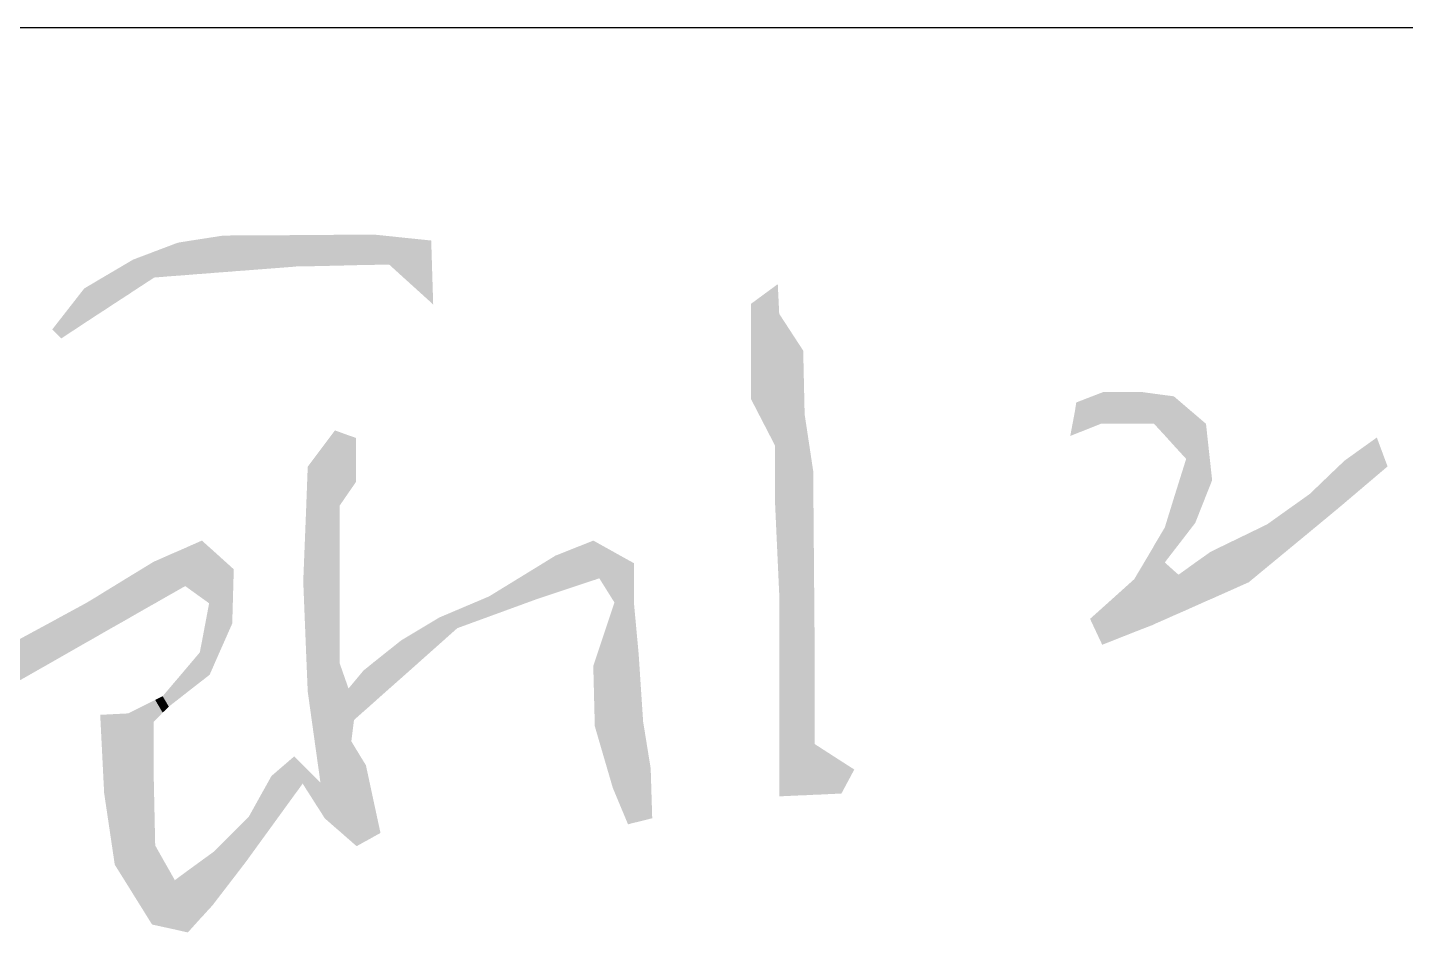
# Model space of a CAD drawing. Extents: x -2746917 to -971774, y -3334247 to -3250358.
# Drawn here: x -2028207 to -2027402, y -3307858 to -3307330 of the extents above; entities that cross this region are included whole.
import ezdxf

# ---------------------------------------------------------------- set-up
doc = ezdxf.new("R2010")
doc.units = 0
doc.header["$LTSCALE"] = 1000
doc.header["$MEASUREMENT"] = 0
doc.layers.get('0').update_dxf_attribs({"linetype": 'CONTINUOUS'})
doc.layers.add('HATCH', color=254, linetype='CONTINUOUS')
doc.layers.add('PUB_TITLE', color=4, linetype='CONTINUOUS')

# ---------------------------------------------------------------- blocks, each defined once
blk = doc.blocks.new('*U3516')
for points in [[(695859.7, -16096.7), (695863, -16128.9), (695863, -16096.2)], [(695863, -16096.2), (695863.8, -16128.8), (695863.8, -16096.1)], [(695863.8, -16096.1), (695872.1, -16128.2), (695872.1, -16094.8)], [(695872.1, -16094.8), (695880.4, -16127.6), (695880.4, -16094.7)], [(695880.4, -16094.7), (695881.8, -16127.4), (695881.8, -16094.7)], [(695881.8, -16094.7), (695894.5, -16126.5), (695894.5, -16094.6)], [(695894.5, -16094.6), (695895.5, -16126.4), (695895.5, -16094.6)], [(695895.5, -16094.6), (695916.2, -16124.8), (695916.2, -16094.5)], [(695916.2, -16094.5), (695935.7, -16123.3), (695935.7, -16094.4)], [(695935.7, -16094.4), (695936.9, -16123.2), (695936.9, -16094.3)], [(695936.9, -16094.3), (695938.8, -16123), (695938.8, -16094.3)], [(695938.8, -16094.3), (695944.7, -16122.9), (695944.7, -16094.3)], [(695944.7, -16094.3), (695945.2, -16122.9), (695945.2, -16094.3)], [(695945.2, -16094.3), (695947.9, -16122.8), (695947.9, -16094.3)], [(695947.9, -16094.3), (695949.3, -16122.8), (695949.3, -16094.3)], [(695949.3, -16094.3), (695956.2, -16122.7), (695956.2, -16094.2)], [(695956.2, -16094.2), (695960.9, -16122.6), (695960.9, -16094.2)], [(695960.9, -16094.2), (695964.8, -16122.5), (695964.8, -16094.2)], [(695964.8, -16094.2), (695974.1, -16122.3), (695974.1, -16094.1)], [(695974.1, -16094.1), (695978.3, -16122.2), (695978.3, -16094.1)], [(695978.3, -16094.1), (695986.5, -16122), (695986.5, -16094)], [(695986.5, -16094), (695989.1, -16122), (695989.1, -16094)], [(695989.1, -16094), (695991.5, -16121.9), (695991.5, -16094)], [(695991.5, -16094), (695993.4, -16121.9), (695993.4, -16094)], [(695993.4, -16094), (695993.9, -16121.8), (695993.9, -16094)], [(695993.9, -16094), (696000.3, -16121.7), (696000.3, -16093.9)], [(696000.3, -16093.9), (696002.4, -16121.7), (696002.4, -16093.9)], [(696002.4, -16093.9), (696009.9, -16121.5), (696009.9, -16093.9)], [(696023.6, -16121.2), (696023.6, -16095.3), (696034.8, -16131.4)], [(695810.1, -16109.1), (695816.9, -16132.5), (695816.9, -16106.5)], [(695816.9, -16106.5), (695822.5, -16132), (695822.5, -16104.4)], [(695822.5, -16104.4), (695828, -16131.6), (695828, -16102.3)], [(695828, -16102.3), (695831.1, -16131.4), (695831.1, -16101.2)], [(695831.1, -16101.2), (695837.5, -16130.9), (695837.5, -16100.2)], [(695837.5, -16100.2), (695839.9, -16130.7), (695839.9, -16099.8)], [(695839.9, -16099.8), (695850.8, -16129.8), (695850.8, -16098.1)], [(695850.8, -16098.1), (695852.8, -16129.7), (695852.8, -16097.8)], [(695852.8, -16097.8), (695859.3, -16129.2), (695859.3, -16096.8)], [(695859.3, -16096.8), (695859.7, -16129.2), (695859.7, -16096.7)], [(696034.8, -16131.4), (696034.8, -16096.5), (696062, -16156)], [(696062, -16156), (696062, -16099.3), (696063.8, -16157.7)], [(695773.2, -16126.6), (695785.4, -16148.7), (695785.4, -16119.4)], [(695785.4, -16119.4), (695790, -16145.6), (695790, -16116.7)], [(695790, -16116.7), (695807.2, -16134.4), (695807.2, -16110.2)], [(695807.2, -16110.2), (695808.7, -16133.4), (695808.7, -16109.6)], [(695808.7, -16109.6), (695809.2, -16133.1), (695809.2, -16109.4)], [(695809.2, -16109.4), (695810.1, -16133), (695810.1, -16109.1)], [(695759.9, -16134.4), (695763.5, -16163), (695763.5, -16132.3)], [(695763.5, -16132.3), (695773.2, -16156.6), (695773.2, -16126.6)], [(695724.3, -16170), (695745.3, -16174.9), (695745.3, -16143.1)], [(695745.3, -16143.1), (695748, -16173.1), (695748, -16141.5)], [(695748, -16141.5), (695759.9, -16165.3), (695759.9, -16134.4)], [(696353.7, -16157.2), (696375.7, -16286.3), (696375.7, -16141)], [(696375.7, -16141), (696378.3, -16393.5), (696378.3, -16139.1)], [(696375.7, -16336.7), (696375.7, -16141), (696378.3, -16393.5)], [(696378.3, -16393.5), (696378.3, -16139.1), (696379.6, -16421.9)], [(696353.7, -16243.7), (696353.7, -16157.2), (696375.7, -16286.3)], [(695716.1, -16180.5), (695724.3, -16188.7), (695724.3, -16170)], [(695724.3, -16188.7), (695724.3, -16170), (695745.3, -16174.9)], [(696649.4, -16255.5), (696650.7, -16275.5), (696650.7, -16247.1)], [(696650.7, -16247.1), (696663.3, -16270.5), (696663.3, -16242.2)], [(696663.3, -16242.2), (696673, -16266.6), (696673, -16238.5)], [(696673, -16238.5), (696674.4, -16266.6), (696674.4, -16237.9)], [(696674.4, -16237.9), (696675.8, -16266.6), (696675.8, -16237.4)], [(696721.7, -16266.6), (696721.7, -16239.1), (696731.5, -16277.2)], [(696731.5, -16277.2), (696731.5, -16240.4), (696739.8, -16286.4)], [(696739.8, -16286.4), (696739.8, -16241.5), (696744, -16291)], [(696744, -16291), (696744, -16245.1), (696751, -16298.6)], [(695964.8, -16285), (695974.1, -16634.8), (695974.1, -16272.6)], [(695974.1, -16634.8), (695974.1, -16272.6), (695978.3, -16638.4)], [(696895.8, -16300), (696925, -16313.8), (696925, -16279.1)], [(695949.3, -16305.7), (695956.2, -16560.5), (695956.2, -16296.5)], [(695956.2, -16296.5), (695960.9, -16594), (695960.9, -16290.3)], [(695956.2, -16560.5), (695956.2, -16296.5), (695960.9, -16594)], [(695960.9, -16290.3), (695964.8, -16626.6), (695964.8, -16285)], [(695960.9, -16620.4), (695960.9, -16290.3), (695964.8, -16626.6)], [(695964.8, -16626.6), (695964.8, -16285), (695974.1, -16634.8)], [(695947.9, -16342.9), (695949.3, -16510.9), (695949.3, -16305.7)], [(695949.3, -16510.9), (695949.3, -16305.7), (695956.2, -16560.5)], [(696744, -16320.9), (696751, -16367.8), (696751, -16298.6)], [(696863.8, -16330.6), (696888.8, -16344.5), (696888.8, -16306.6)], [(696888.8, -16306.6), (696895.8, -16338.6), (696895.8, -16300)], [(696739.8, -16334.3), (696744, -16376.9), (696744, -16320.9)], [(696731.5, -16361.2), (696739.8, -16382.3), (696739.8, -16334.3)], [(696824.8, -16358.4), (696863.8, -16365.2), (696863.8, -16330.6)], [(695945.2, -16410.4), (695947.9, -16477.4), (695947.9, -16342.9)], [(695947.9, -16477.4), (695947.9, -16342.9), (695949.3, -16510.9)], [(696808.1, -16366.5), (696824.8, -16397.4), (696824.8, -16358.4)], [(696721.7, -16377.7), (696731.5, -16445.2), (696731.5, -16361.2)], [(696774.7, -16382.7), (696808.1, -16411.2), (696808.1, -16366.5)], [(695822.5, -16386.4), (695828, -16420.1), (695828, -16384)], [(695828, -16384), (695831.1, -16418.3), (695831.1, -16382.7)], [(695831.1, -16382.7), (695837.5, -16414.7), (695837.5, -16379.9)], [(695837.5, -16379.9), (695839.9, -16416.4), (695839.9, -16378.8)], [(695837.5, -16414.7), (695837.5, -16379.9), (695839.9, -16416.4)], [(695839.9, -16378.8), (695850.8, -16424.3), (695850.8, -16374)], [(695839.9, -16416.4), (695839.9, -16378.8), (695850.8, -16424.3)], [(695850.8, -16374), (695852.8, -16425.7), (695852.8, -16373.2)], [(695850.8, -16424.3), (695850.8, -16374), (695852.8, -16425.7)], [(695852.8, -16425.7), (695852.8, -16373.2), (695859.3, -16430.4)], [(696175.4, -16386.9), (696209.9, -16409.4), (696209.9, -16373.2)], [(696215.4, -16407.6), (696215.4, -16376.2), (696227.8, -16427.4)], [(696227.8, -16427.4), (696227.8, -16383.1), (696229.2, -16429.6)], [(696229.2, -16602.4), (696229.2, -16383.9), (696241.6, -16632.1)], [(696709.2, -16399), (696720.4, -16450.2), (696720.4, -16380.1)], [(696720.4, -16380.1), (696721.7, -16449.5), (696721.7, -16377.7)], [(696769.1, -16386.4), (696773.3, -16426.7), (696773.3, -16383.4)], [(696773.3, -16383.4), (696774.7, -16426.1), (696774.7, -16382.7)], [(695790, -16403.9), (695807.2, -16431.9), (695807.2, -16393.4)], [(695807.2, -16393.4), (695808.7, -16431.1), (695808.7, -16392.5)], [(695808.7, -16392.5), (695809.2, -16430.8), (695809.2, -16392.2)], [(695809.2, -16392.2), (695810.1, -16430.3), (695810.1, -16391.9)], [(695810.1, -16391.9), (695816.9, -16426.4), (695816.9, -16388.9)], [(695816.9, -16388.9), (695822.5, -16423.2), (695822.5, -16386.4)], [(696114.8, -16424.1), (696157.5, -16426.9), (696157.5, -16397.9)], [(696157.5, -16397.9), (696175.4, -16420.9), (696175.4, -16386.9)], [(696175.4, -16420.9), (696175.4, -16386.9), (696209.9, -16409.4)], [(696751, -16399.3), (696759.3, -16432.9), (696759.3, -16393.3)], [(696759.3, -16393.3), (696769.1, -16428.5), (696769.1, -16386.4)], [(695773.2, -16414.2), (695785.4, -16444.4), (695785.4, -16406.7)], [(695785.4, -16406.7), (695790, -16441.7), (695790, -16403.9)], [(696675.8, -16433.4), (696703.6, -16456.7), (696703.6, -16408.4)], [(696703.6, -16408.4), (696709.2, -16454.5), (696709.2, -16399)], [(696744, -16404.3), (696751, -16436.6), (696751, -16399.3)], [(695748, -16429.6), (695759.9, -16458.9), (695759.9, -16422.4)], [(695759.9, -16422.4), (695763.5, -16456.8), (695763.5, -16420.1)], [(695763.5, -16420.1), (695773.2, -16451.3), (695773.2, -16414.2)], [(695724.3, -16442.5), (695745.3, -16467.2), (695745.3, -16431.1)], [(695745.3, -16431.1), (695748, -16465.7), (695748, -16429.6)], [(695852.8, -16464.9), (695859.3, -16496), (695859.3, -16430.4)], [(696085.8, -16436.4), (696114.8, -16442.5), (696114.8, -16424.1)], [(696114.8, -16442.5), (696114.8, -16424.1), (696157.5, -16426.9)], [(696215.4, -16471), (696227.8, -16599.1), (696227.8, -16433.8)], [(696227.8, -16433.8), (696229.2, -16602.4), (696229.2, -16429.6)], [(696227.8, -16599.1), (696227.8, -16433.8), (696229.2, -16602.4)], [(696673, -16435.9), (696674.4, -16468.2), (696674.4, -16434.6)], [(696674.4, -16434.6), (696675.8, -16467.7), (696675.8, -16433.4)], [(695618.4, -16499.9), (695716.1, -16483.9), (695716.1, -16447)], [(695716.1, -16447), (695724.3, -16479.2), (695724.3, -16442.5)], [(696034.8, -16464.1), (696062, -16474.3), (696062, -16447.8)], [(696062, -16447.8), (696063.8, -16472.7), (696063.8, -16446.7)], [(696063.8, -16446.7), (696069.3, -16467.8), (696069.3, -16443.4)], [(696069.3, -16443.4), (696085.8, -16453.1), (696085.8, -16436.4)], [(696085.8, -16453.1), (696085.8, -16436.4), (696114.8, -16442.5)], [(696663.3, -16444.6), (696673, -16465.3), (696673, -16435.9)], [(696673, -16465.3), (696673, -16435.9), (696674.4, -16468.2)], [(695850.8, -16475.2), (695852.8, -16501.1), (695852.8, -16464.9)], [(696015.7, -16479.3), (696023.6, -16508.4), (696023.6, -16473)], [(696023.6, -16473), (696034.8, -16498.5), (696034.8, -16464.1)], [(696211.3, -16483.4), (696215.4, -16556.7), (696215.4, -16471)], [(696215.4, -16556.7), (696215.4, -16471), (696227.8, -16599.1)], [(695618.4, -16539.5), (695618.4, -16499.9), (695716.1, -16483.9)], [(695839.9, -16488.1), (695850.8, -16502.6), (695850.8, -16475.2)], [(695978.3, -16638.4), (695978.3, -16484.7), (695986.5, -16645.6)], [(696002.4, -16490), (696009.9, -16520.6), (696009.9, -16483.9)], [(696009.9, -16483.9), (696015.7, -16515.4), (696015.7, -16479.3)], [(696209.9, -16487.5), (696211.3, -16542.6), (696211.3, -16483.4)], [(696211.3, -16542.6), (696211.3, -16483.4), (696215.4, -16556.7)], [(695828, -16502.1), (695831.1, -16518), (695831.1, -16498.5)], [(695831.1, -16498.5), (695837.5, -16513), (695837.5, -16490.9)], [(695837.5, -16490.9), (695839.9, -16511.1), (695839.9, -16488.1)], [(695993.9, -16499.3), (696000.3, -16529.1), (696000.3, -16491.6)], [(696000.3, -16491.6), (696002.4, -16527.3), (696002.4, -16490)], [(695816.9, -16515.2), (695822.5, -16524.7), (695822.5, -16508.6)], [(695822.5, -16508.6), (695828, -16520.4), (695828, -16502.1)], [(695986.5, -16508.1), (695989.1, -16647.8), (695989.1, -16505.1)], [(695986.5, -16645.6), (695986.5, -16508.1), (695989.1, -16647.8)], [(695989.1, -16505.1), (695991.5, -16537), (695991.5, -16502.2)], [(695991.5, -16502.2), (695993.4, -16535.3), (695993.4, -16499.9)], [(695993.4, -16499.9), (695993.9, -16534.8), (695993.9, -16499.3)], [(695790, -16528.6), (695807.2, -16723.5), (695807.2, -16520)], [(695807.2, -16520), (695808.7, -16723.9), (695808.7, -16519.3)], [(695807.2, -16723.5), (695807.2, -16520), (695808.7, -16723.9)], [(695808.7, -16519.3), (695809.2, -16538), (695809.2, -16519.1)], [(695809.2, -16519.1), (695810.1, -16537.1), (695810.1, -16518.6)], [(695810.1, -16518.6), (695816.9, -16530.2), (695816.9, -16515.2)], [(695759.9, -16532.2), (695763.5, -16603.6), (695763.5, -16532)], [(695763.5, -16532), (695773.2, -16669), (695773.2, -16531.5)], [(695763.5, -16603.6), (695763.5, -16532), (695773.2, -16669)], [(695773.2, -16531.5), (695785.4, -16688.5), (695785.4, -16530.9)], [(695773.2, -16669), (695773.2, -16531.5), (695785.4, -16688.5)], [(695785.4, -16530.9), (695790, -16695.9), (695790, -16528.6)], [(695785.4, -16688.5), (695785.4, -16530.9), (695790, -16695.9)], [(695790, -16695.9), (695790, -16528.6), (695807.2, -16723.5)], [(695989.1, -16647.8), (695989.1, -16556.4), (695991.5, -16650)], [(695991.5, -16650), (695991.5, -16560.3), (695993.4, -16651.6)], [(695916.2, -16588), (695935.7, -16607.3), (695935.7, -16571.2)], [(695935.7, -16571.2), (695936.9, -16605.6), (695936.9, -16570.1)], [(695993.4, -16651.6), (695993.4, -16563.5), (695993.9, -16652.1)], [(695808.7, -16723.9), (695808.7, -16586.7), (695809.2, -16724)], [(695944.7, -16594.9), (695944.7, -16577.9), (695945.2, -16595.7)], [(695945.2, -16595.7), (695945.2, -16578.4), (695947.9, -16600.1)], [(695947.9, -16600.1), (695947.9, -16581.1), (695949.3, -16602.2)], [(695949.3, -16602.2), (695949.3, -16582.5), (695956.2, -16613.1)], [(695895.5, -16625.2), (695916.2, -16634.2), (695916.2, -16588)], [(695956.2, -16613.1), (695956.2, -16589.4), (695960.9, -16620.4)], [(695809.2, -16724), (695809.2, -16609.5), (695810.1, -16724.2)], [(695881.8, -16639), (695894.5, -16664.2), (695894.5, -16626.3)], [(695894.5, -16626.3), (695895.5, -16662.7), (695895.5, -16625.2)], [(695863.8, -16656.9), (695872.1, -16693.4), (695872.1, -16648.6)], [(695872.1, -16648.6), (695880.4, -16682.6), (695880.4, -16640.4)], [(695880.4, -16640.4), (695881.8, -16680.8), (695881.8, -16639)], [(695810.1, -16724.2), (695810.1, -16651.4), (695816.9, -16725.7)], [(695852.8, -16664.9), (695859.3, -16709.4), (695859.3, -16660.2)], [(695859.3, -16660.2), (695859.7, -16709), (695859.7, -16659.9)], [(695859.7, -16659.9), (695863, -16705.4), (695863, -16657.5)], [(695863, -16657.5), (695863.8, -16704.2), (695863.8, -16656.9)], [(695816.9, -16725.7), (695816.9, -16663.5), (695822.5, -16726.9)], [(695822.5, -16726.9), (695822.5, -16673.3), (695828, -16728.1)], [(695837.5, -16676.1), (695839.9, -16730.8), (695839.9, -16674.3)], [(695839.9, -16674.3), (695850.8, -16718.7), (695850.8, -16666.4)], [(695850.8, -16666.4), (695852.8, -16716.6), (695852.8, -16664.9)], [(695828, -16683.1), (695831.1, -16728.8), (695831.1, -16680.8)], [(695828, -16728.1), (695828, -16683.1), (695831.1, -16728.8)], [(695831.1, -16680.8), (695837.5, -16730.3), (695837.5, -16676.1)], [(695831.1, -16728.8), (695831.1, -16680.8), (695837.5, -16730.3)], [(695837.5, -16730.3), (695837.5, -16676.1), (695839.9, -16730.8)]]:
    blk.add_solid(points)
at = {"extrusion": (0, 0, -1)}
for points in [[(-695863, -16128.9), (-695863, -16096.2), (-695863.8, -16128.8)], [(-695863.8, -16128.8), (-695863.8, -16096.1), (-695872.1, -16128.2)], [(-695872.1, -16128.2), (-695872.1, -16094.8), (-695880.4, -16127.6)], [(-695880.4, -16127.6), (-695880.4, -16094.7), (-695881.8, -16127.4)], [(-695881.8, -16127.4), (-695881.8, -16094.7), (-695894.5, -16126.5)], [(-695894.5, -16126.5), (-695894.5, -16094.6), (-695895.5, -16126.4)], [(-695895.5, -16126.4), (-695895.5, -16094.6), (-695916.2, -16124.8)], [(-695916.2, -16124.8), (-695916.2, -16094.5), (-695935.7, -16123.3)], [(-695935.7, -16123.3), (-695935.7, -16094.4), (-695936.9, -16123.2)], [(-695936.9, -16123.2), (-695936.9, -16094.3), (-695938.8, -16123)], [(-695938.8, -16123), (-695938.8, -16094.3), (-695944.7, -16122.9)], [(-695944.7, -16122.9), (-695944.7, -16094.3), (-695945.2, -16122.9)], [(-695945.2, -16122.9), (-695945.2, -16094.3), (-695947.9, -16122.8)], [(-695947.9, -16122.8), (-695947.9, -16094.3), (-695949.3, -16122.8)], [(-695949.3, -16122.8), (-695949.3, -16094.3), (-695956.2, -16122.7)], [(-695956.2, -16122.7), (-695956.2, -16094.2), (-695960.9, -16122.6)], [(-695960.9, -16122.6), (-695960.9, -16094.2), (-695964.8, -16122.5)], [(-695964.8, -16122.5), (-695964.8, -16094.2), (-695974.1, -16122.3)], [(-695974.1, -16122.3), (-695974.1, -16094.1), (-695978.3, -16122.2)], [(-695978.3, -16122.2), (-695978.3, -16094.1), (-695986.5, -16122)], [(-695986.5, -16122), (-695986.5, -16094), (-695989.1, -16122)], [(-695989.1, -16122), (-695989.1, -16094), (-695991.5, -16121.9)], [(-695991.5, -16121.9), (-695991.5, -16094), (-695993.4, -16121.9)], [(-695993.4, -16121.9), (-695993.4, -16094), (-695993.9, -16121.8)], [(-695993.9, -16121.8), (-695993.9, -16094), (-696000.3, -16121.7)], [(-696000.3, -16121.7), (-696000.3, -16093.9), (-696002.4, -16121.7)], [(-696002.4, -16121.7), (-696002.4, -16093.9), (-696009.9, -16121.5)], [(-696009.9, -16121.5), (-696009.9, -16093.9), (-696015.7, -16121.4)], [(-696009.9, -16093.9), (-696015.7, -16121.4), (-696015.7, -16094.5)], [(-696015.7, -16121.4), (-696015.7, -16094.5), (-696023.6, -16121.2)], [(-696015.7, -16094.5), (-696023.6, -16121.2), (-696023.6, -16095.3)], [(-696023.6, -16095.3), (-696034.8, -16131.4), (-696034.8, -16096.5)], [(-695816.9, -16132.5), (-695816.9, -16106.5), (-695822.5, -16132)], [(-695822.5, -16132), (-695822.5, -16104.4), (-695828, -16131.6)], [(-695828, -16131.6), (-695828, -16102.3), (-695831.1, -16131.4)], [(-695831.1, -16131.4), (-695831.1, -16101.2), (-695837.5, -16130.9)], [(-695837.5, -16130.9), (-695837.5, -16100.2), (-695839.9, -16130.7)], [(-695839.9, -16130.7), (-695839.9, -16099.8), (-695850.8, -16129.8)], [(-695850.8, -16129.8), (-695850.8, -16098.1), (-695852.8, -16129.7)], [(-695852.8, -16129.7), (-695852.8, -16097.8), (-695859.3, -16129.2)], [(-695859.3, -16129.2), (-695859.3, -16096.8), (-695859.7, -16129.2)], [(-695859.7, -16129.2), (-695859.7, -16096.7), (-695863, -16128.9)], [(-696034.8, -16096.5), (-696062, -16156), (-696062, -16099.3)], [(-695785.4, -16148.7), (-695785.4, -16119.4), (-695790, -16145.6)], [(-695790, -16145.6), (-695790, -16116.7), (-695807.2, -16134.4)], [(-695807.2, -16134.4), (-695807.2, -16110.2), (-695808.7, -16133.4)], [(-695808.7, -16133.4), (-695808.7, -16109.6), (-695809.2, -16133.1)], [(-695809.2, -16133.1), (-695809.2, -16109.4), (-695810.1, -16133)], [(-695810.1, -16133), (-695810.1, -16109.1), (-695816.9, -16132.5)], [(-695763.5, -16163), (-695763.5, -16132.3), (-695773.2, -16156.6)], [(-695773.2, -16156.6), (-695773.2, -16126.6), (-695785.4, -16148.7)], [(-695745.3, -16174.9), (-695745.3, -16143.1), (-695748, -16173.1)], [(-695748, -16173.1), (-695748, -16141.5), (-695759.9, -16165.3)], [(-695759.9, -16165.3), (-695759.9, -16134.4), (-695763.5, -16163)], [(-696378.3, -16139.1), (-696379.6, -16421.9), (-696379.6, -16166.2)], [(-696379.6, -16606.6), (-696379.6, -16166.2), (-696401.5, -16605.6)], [(-696379.6, -16166.2), (-696401.5, -16605.6), (-696401.5, -16199.8)], [(-696401.5, -16605.6), (-696401.5, -16199.8), (-696402.8, -16605.6)], [(-696401.5, -16199.8), (-696402.8, -16605.6), (-696402.8, -16257.9)], [(-696650.7, -16275.5), (-696650.7, -16247.1), (-696663.3, -16270.5)], [(-696663.3, -16270.5), (-696663.3, -16242.2), (-696673, -16266.6)], [(-696673, -16266.6), (-696673, -16238.5), (-696674.4, -16266.6)], [(-696674.4, -16266.6), (-696674.4, -16237.9), (-696675.8, -16266.6)], [(-696675.8, -16266.6), (-696675.8, -16237.4), (-696703.6, -16266.6)], [(-696675.8, -16237.4), (-696703.6, -16266.6), (-696703.6, -16237.4)], [(-696703.6, -16266.6), (-696703.6, -16237.4), (-696709.2, -16266.6)], [(-696703.6, -16237.4), (-696709.2, -16266.6), (-696709.2, -16237.4)], [(-696709.2, -16266.6), (-696709.2, -16237.4), (-696720.4, -16266.6)], [(-696709.2, -16237.4), (-696720.4, -16266.6), (-696720.4, -16238.9)], [(-696720.4, -16266.6), (-696720.4, -16238.9), (-696721.7, -16266.6)], [(-696720.4, -16238.9), (-696721.7, -16266.6), (-696721.7, -16239.1)], [(-696721.7, -16239.1), (-696731.5, -16277.2), (-696731.5, -16240.4)], [(-696731.5, -16240.4), (-696739.8, -16286.4), (-696739.8, -16241.5)], [(-696739.8, -16241.5), (-696744, -16291), (-696744, -16245.1)], [(-696744, -16245.1), (-696751, -16298.6), (-696751, -16251.1)], [(-696402.8, -16605.6), (-696402.8, -16257.9), (-696410.6, -16605.2)], [(-696402.8, -16257.9), (-696410.6, -16605.2), (-696410.6, -16309.6)], [(-696645.2, -16277.7), (-696649.4, -16276), (-696649.4, -16255.5)], [(-696649.4, -16276), (-696649.4, -16255.5), (-696650.7, -16275.5)], [(-696751, -16367.8), (-696751, -16251.1), (-696759.3, -16357)], [(-696751, -16251.1), (-696759.3, -16357), (-696759.3, -16258.2)], [(-696759.3, -16357), (-696759.3, -16258.2), (-696769.1, -16332.2)], [(-696759.3, -16258.2), (-696769.1, -16332.2), (-696769.1, -16266.6)], [(-696769.1, -16332.2), (-696769.1, -16266.6), (-696773.3, -16321.6)], [(-696769.1, -16266.6), (-696773.3, -16321.6), (-696773.3, -16305.2)], [(-695974.1, -16272.6), (-695978.3, -16638.4), (-695978.3, -16274.1)], [(-695978.3, -16341.5), (-695978.3, -16274.1), (-695986.5, -16329.5)], [(-695978.3, -16274.1), (-695986.5, -16329.5), (-695986.5, -16277.1)], [(-695986.5, -16329.5), (-695986.5, -16277.1), (-695989.1, -16325.8)], [(-695986.5, -16277.1), (-695989.1, -16325.8), (-695989.1, -16278)], [(-695989.1, -16325.8), (-695989.1, -16278), (-695991.5, -16322.3)], [(-695989.1, -16278), (-695991.5, -16322.3), (-695991.5, -16278.8)], [(-695991.5, -16322.3), (-695991.5, -16278.8), (-695993.4, -16319.5)], [(-695991.5, -16278.8), (-695993.4, -16319.5), (-695993.4, -16279.5)], [(-696925, -16313.8), (-696925, -16279.1), (-696934.8, -16305.5)], [(-696410.6, -16605.2), (-696410.6, -16309.6), (-696411.9, -16605.2)], [(-696410.6, -16309.6), (-696411.9, -16605.2), (-696411.9, -16464.6)], [(-696773.3, -16321.6), (-696773.3, -16305.2), (-696774.7, -16318)], [(-696888.8, -16344.5), (-696888.8, -16306.6), (-696895.8, -16338.6)], [(-696895.8, -16338.6), (-696895.8, -16300), (-696925, -16313.8)], [(-696744, -16376.9), (-696744, -16320.9), (-696751, -16367.8)], [(-696739.8, -16382.3), (-696739.8, -16334.3), (-696744, -16376.9)], [(-696863.8, -16365.2), (-696863.8, -16330.6), (-696888.8, -16344.5)], [(-696824.8, -16397.4), (-696824.8, -16358.4), (-696863.8, -16365.2)], [(-696731.5, -16393.1), (-696731.5, -16361.2), (-696739.8, -16382.3)], [(-696808.1, -16411.2), (-696808.1, -16366.5), (-696824.8, -16397.4)], [(-695828, -16420.1), (-695828, -16384), (-695831.1, -16418.3)], [(-695831.1, -16418.3), (-695831.1, -16382.7), (-695837.5, -16414.7)], [(-695852.8, -16373.2), (-695859.3, -16430.4), (-695859.3, -16379.1)], [(-695859.3, -16496), (-695859.3, -16379.1), (-695859.7, -16495.8)], [(-695859.3, -16379.1), (-695859.7, -16495.8), (-695859.7, -16379.4)], [(-695859.7, -16495.8), (-695859.7, -16379.4), (-695863, -16488.3)], [(-695859.7, -16379.4), (-695863, -16488.3), (-695863, -16382.4)], [(-695863, -16488.3), (-695863, -16382.4), (-695863.8, -16486.4)], [(-695863, -16382.4), (-695863.8, -16486.4), (-695863.8, -16383.1)], [(-695863.8, -16486.4), (-695863.8, -16383.1), (-695872.1, -16467.6)], [(-695863.8, -16383.1), (-695872.1, -16467.6), (-695872.1, -16390.6)], [(-696209.9, -16409.4), (-696209.9, -16373.2), (-696211.3, -16409)], [(-696209.9, -16373.2), (-696211.3, -16409), (-696211.3, -16373.9)], [(-696211.3, -16409), (-696211.3, -16373.9), (-696215.4, -16407.6)], [(-696211.3, -16373.9), (-696215.4, -16407.6), (-696215.4, -16376.2)], [(-696215.4, -16376.2), (-696227.8, -16427.4), (-696227.8, -16383.1)], [(-696227.8, -16383.1), (-696229.2, -16429.6), (-696229.2, -16383.9)], [(-696229.2, -16383.9), (-696241.6, -16632.1), (-696241.6, -16390.8)], [(-696720.4, -16450.2), (-696720.4, -16380.1), (-696721.7, -16449.5)], [(-696721.7, -16449.5), (-696721.7, -16377.7), (-696731.5, -16445.2)], [(-696773.3, -16426.7), (-696773.3, -16383.4), (-696774.7, -16426.1)], [(-696774.7, -16426.1), (-696774.7, -16382.7), (-696808.1, -16411.2)], [(-695807.2, -16431.9), (-695807.2, -16393.4), (-695808.7, -16431.1)], [(-695808.7, -16431.1), (-695808.7, -16392.5), (-695809.2, -16430.8)], [(-695809.2, -16430.8), (-695809.2, -16392.2), (-695810.1, -16430.3)], [(-695810.1, -16430.3), (-695810.1, -16391.9), (-695816.9, -16426.4)], [(-695816.9, -16426.4), (-695816.9, -16388.9), (-695822.5, -16423.2)], [(-695822.5, -16423.2), (-695822.5, -16386.4), (-695828, -16420.1)], [(-695872.1, -16467.6), (-695872.1, -16390.6), (-695880.4, -16448.9)], [(-695872.1, -16390.6), (-695880.4, -16448.9), (-695880.4, -16398.1)], [(-696157.5, -16426.9), (-696157.5, -16397.9), (-696175.4, -16420.9)], [(-696241.6, -16632.1), (-696241.6, -16390.8), (-696247.1, -16630.7)], [(-696241.6, -16390.8), (-696247.1, -16630.7), (-696247.1, -16393.8)], [(-696731.5, -16445.2), (-696731.5, -16393.1), (-696739.8, -16441.5)], [(-696731.5, -16393.1), (-696739.8, -16441.5), (-696739.8, -16400.6)], [(-696759.3, -16432.9), (-696759.3, -16393.3), (-696769.1, -16428.5)], [(-696769.1, -16428.5), (-696769.1, -16386.4), (-696773.3, -16426.7)], [(-695785.4, -16444.4), (-695785.4, -16406.7), (-695790, -16441.7)], [(-695790, -16441.7), (-695790, -16403.9), (-695807.2, -16431.9)], [(-695880.4, -16448.9), (-695880.4, -16398.1), (-695881.8, -16399.3)], [(-696703.6, -16456.7), (-696703.6, -16408.4), (-696709.2, -16454.5)], [(-696709.2, -16454.5), (-696709.2, -16399), (-696720.4, -16450.2)], [(-696739.8, -16441.5), (-696739.8, -16400.6), (-696744, -16439.7)], [(-696739.8, -16400.6), (-696744, -16439.7), (-696744, -16404.3)], [(-696744, -16439.7), (-696744, -16404.3), (-696751, -16436.6)], [(-696751, -16436.6), (-696751, -16399.3), (-696759.3, -16432.9)], [(-695759.9, -16458.9), (-695759.9, -16422.4), (-695763.5, -16456.8)], [(-695763.5, -16456.8), (-695763.5, -16420.1), (-695773.2, -16451.3)], [(-695773.2, -16451.3), (-695773.2, -16414.2), (-695785.4, -16444.4)], [(-695745.3, -16467.2), (-695745.3, -16431.1), (-695748, -16465.7)], [(-695748, -16465.7), (-695748, -16429.6), (-695759.9, -16458.9)], [(-696247.1, -16630.7), (-696247.1, -16431), (-696251.3, -16629.7)], [(-696247.1, -16431), (-696251.3, -16629.7), (-696251.3, -16476.5)], [(-696674.4, -16468.2), (-696674.4, -16434.6), (-696675.8, -16467.7)], [(-696675.8, -16467.7), (-696675.8, -16433.4), (-696703.6, -16456.7)], [(-695716.1, -16483.9), (-695716.1, -16447), (-695724.3, -16479.2)], [(-695724.3, -16479.2), (-695724.3, -16442.5), (-695745.3, -16467.2)], [(-696062, -16474.3), (-696062, -16447.8), (-696063.8, -16472.7)], [(-696063.8, -16472.7), (-696063.8, -16446.7), (-696069.3, -16467.8)], [(-696069.3, -16467.8), (-696069.3, -16443.4), (-696085.8, -16453.1)], [(-695852.8, -16501.1), (-695852.8, -16464.9), (-695859.3, -16496)], [(-696023.6, -16508.4), (-696023.6, -16473), (-696034.8, -16498.5)], [(-696034.8, -16498.5), (-696034.8, -16464.1), (-696062, -16474.3)], [(-695850.8, -16502.6), (-695850.8, -16475.2), (-695852.8, -16501.1)], [(-695978.3, -16484.7), (-695986.5, -16645.6), (-695986.5, -16508.1)], [(-696009.9, -16520.6), (-696009.9, -16483.9), (-696015.7, -16515.4)], [(-696015.7, -16515.4), (-696015.7, -16479.3), (-696023.6, -16508.4)], [(-696251.3, -16629.7), (-696251.3, -16476.5), (-696255.4, -16628.7)], [(-696251.3, -16476.5), (-696255.4, -16628.7), (-696255.4, -16538.4)], [(-695831.1, -16518), (-695831.1, -16498.5), (-695837.5, -16513)], [(-695837.5, -16513), (-695837.5, -16490.9), (-695839.9, -16511.1)], [(-695839.9, -16511.1), (-695839.9, -16488.1), (-695850.8, -16502.6)], [(-696000.3, -16529.1), (-696000.3, -16491.6), (-696002.4, -16527.3)], [(-696002.4, -16527.3), (-696002.4, -16490), (-696009.9, -16520.6)], [(-695822.5, -16524.7), (-695822.5, -16508.6), (-695828, -16520.4)], [(-695828, -16520.4), (-695828, -16502.1), (-695831.1, -16518)], [(-695989.1, -16556.4), (-695989.1, -16505.1), (-695991.5, -16537)], [(-695991.5, -16537), (-695991.5, -16502.2), (-695993.4, -16535.3)], [(-695993.4, -16535.3), (-695993.4, -16499.9), (-695993.9, -16534.8)], [(-695993.9, -16534.8), (-695993.9, -16499.3), (-696000.3, -16529.1)], [(-695808.7, -16538.4), (-695808.7, -16519.3), (-695809.2, -16538)], [(-695809.2, -16538), (-695809.2, -16519.1), (-695810.1, -16537.1)], [(-695810.1, -16537.1), (-695810.1, -16518.6), (-695816.9, -16530.2)], [(-695816.9, -16530.2), (-695816.9, -16515.2), (-695822.5, -16524.7)], [(-696255.4, -16628.7), (-696255.4, -16538.4), (-696262.3, -16626.9)], [(-696255.4, -16538.4), (-696262.3, -16626.9), (-696262.3, -16581.1)], [(-695989.1, -16556.4), (-695991.5, -16650), (-695991.5, -16560.3)], [(-695991.5, -16560.3), (-695993.4, -16651.6), (-695993.4, -16563.5)], [(-696411.9, -16605.2), (-696411.9, -16558.8), (-696436.4, -16604)], [(-696411.9, -16558.8), (-696436.4, -16604), (-696436.4, -16574.6)], [(-695935.7, -16607.3), (-695935.7, -16571.2), (-695936.9, -16605.6)], [(-695936.9, -16605.6), (-695936.9, -16570.1), (-695938.8, -16603.1)], [(-695936.9, -16570.1), (-695938.8, -16603.1), (-695938.8, -16572)], [(-695938.8, -16603.1), (-695938.8, -16572), (-695944.7, -16594.9)], [(-695938.8, -16572), (-695944.7, -16594.9), (-695944.7, -16577.9)], [(-695993.4, -16563.5), (-695993.9, -16652.1), (-695993.9, -16564.3)], [(-695993.9, -16652.1), (-695993.9, -16564.3), (-696000.3, -16648.5)], [(-695993.9, -16564.3), (-696000.3, -16648.5), (-696000.3, -16574.8)], [(-695808.7, -16586.7), (-695809.2, -16724), (-695809.2, -16609.5)], [(-695944.7, -16577.9), (-695945.2, -16595.7), (-695945.2, -16578.4)], [(-695945.2, -16578.4), (-695947.9, -16600.1), (-695947.9, -16581.1)], [(-695947.9, -16581.1), (-695949.3, -16602.2), (-695949.3, -16582.5)], [(-695949.3, -16582.5), (-695956.2, -16613.1), (-695956.2, -16589.4)], [(-696000.3, -16648.5), (-696000.3, -16574.8), (-696002.4, -16647.4)], [(-696000.3, -16574.8), (-696002.4, -16647.4), (-696002.4, -16578.2)], [(-696002.4, -16647.4), (-696002.4, -16578.2), (-696009.9, -16643.2)], [(-696002.4, -16578.2), (-696009.9, -16643.2), (-696009.9, -16613.1)], [(-696262.3, -16626.9), (-696262.3, -16581.1), (-696263.7, -16626.6)], [(-696436.4, -16604), (-696436.4, -16574.6), (-696448.1, -16582.1)], [(-695916.2, -16634.2), (-695916.2, -16588), (-695935.7, -16607.3)], [(-695956.2, -16589.4), (-695960.9, -16620.4), (-695960.9, -16594)], [(-695809.2, -16609.5), (-695810.1, -16724.2), (-695810.1, -16651.4)], [(-696009.9, -16643.2), (-696009.9, -16613.1), (-696015.7, -16640)], [(-695894.5, -16664.2), (-695894.5, -16626.3), (-695895.5, -16662.7)], [(-695895.5, -16662.7), (-695895.5, -16625.2), (-695916.2, -16634.2)], [(-695872.1, -16693.4), (-695872.1, -16648.6), (-695880.4, -16682.6)], [(-695880.4, -16682.6), (-695880.4, -16640.4), (-695881.8, -16680.8)], [(-695881.8, -16680.8), (-695881.8, -16639), (-695894.5, -16664.2)], [(-695810.1, -16651.4), (-695816.9, -16725.7), (-695816.9, -16663.5)], [(-695859.3, -16709.4), (-695859.3, -16660.2), (-695859.7, -16709)], [(-695859.7, -16709), (-695859.7, -16659.9), (-695863, -16705.4)], [(-695863, -16705.4), (-695863, -16657.5), (-695863.8, -16704.2)], [(-695863.8, -16704.2), (-695863.8, -16656.9), (-695872.1, -16693.4)], [(-695816.9, -16663.5), (-695822.5, -16726.9), (-695822.5, -16673.3)], [(-695822.5, -16673.3), (-695828, -16728.1), (-695828, -16683.1)], [(-695839.9, -16730.8), (-695839.9, -16674.3), (-695850.8, -16718.7)], [(-695850.8, -16718.7), (-695850.8, -16666.4), (-695852.8, -16716.6)], [(-695852.8, -16716.6), (-695852.8, -16664.9), (-695859.3, -16709.4)]]:
    blk.add_solid(points, dxfattribs=at)
blk = doc.blocks.new('A$C6B365CFD')
at = {"layer": 'PUB_TITLE', "color": 4}
blk.add_line((-2387.84, -8249.24), (2844.18, -8249.24), dxfattribs=at)
at = {"layer": 'HATCH', "xscale": 0.6400000001303852, "yscale": 0.6399999996647239, "zscale": 0.6399999999999864}
blk.add_blockref('*U3516', (-443310.78, 1929.92), dxfattribs=at)

msp = doc.modelspace()

# ---------------------------------------------------------------- block references
at = {"ltscale": 1.5}
msp.add_blockref('A$C6B365CFD', (-2030140.13, -3299080.41), dxfattribs=at)

doc.saveas('drawing.dxf')
